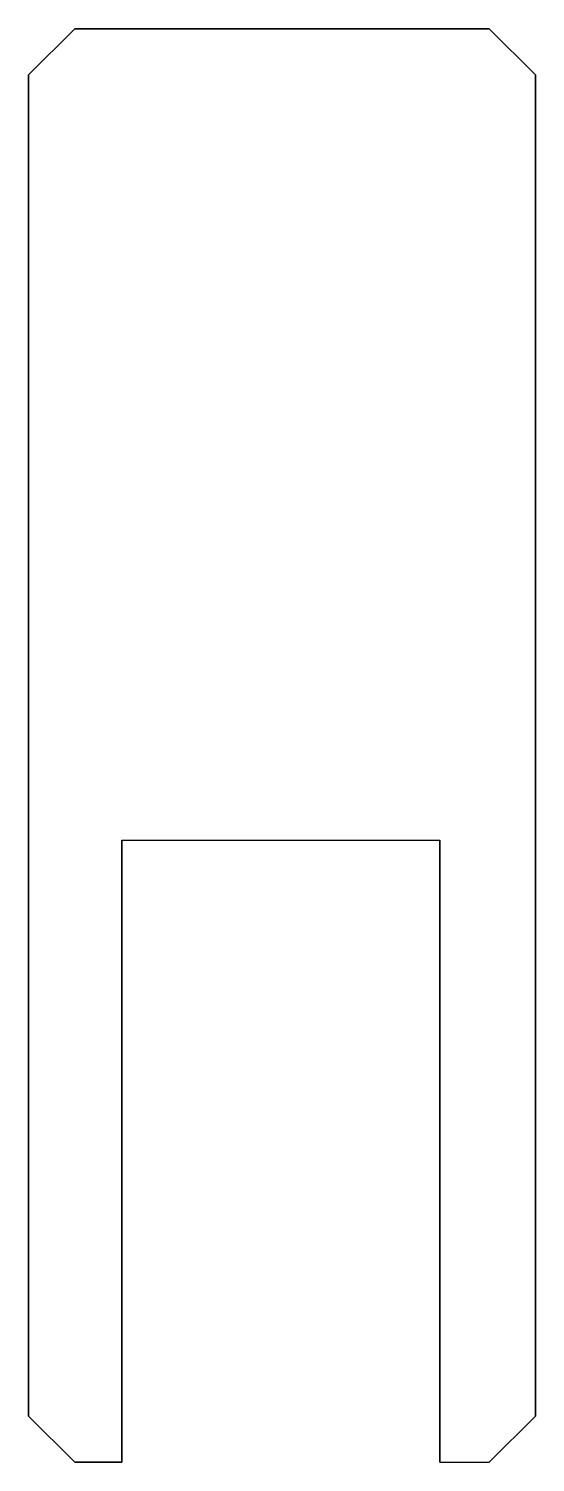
# Model space of a CAD drawing. Header units: millimetres. Extents: x -2 to 9, y -13.5 to 17.6.
import ezdxf

# ---------------------------------------------------------------- set-up
doc = ezdxf.new("R2010")
doc.units = ezdxf.units.MM

msp = doc.modelspace()

# ---------------------------------------------------------------- linework, layer by layer
for p, q in [((-1.025, 17.6), (7.975, 17.6)), ((-2.025, -12.5), (-2.025, 16.6)), ((8.975, 16.6), (8.975, -12.5)), ((0, 0), (0, -13.5)), ((6.9, -13.5), (6.9, 0)), ((8.975, -12.5), (7.975, -13.5)), ((0, -13.5), (-1.025, -13.5))]:
    msp.add_line(p, q)
for points in [[(7.975, 17.6), (-1.025, 17.6), (-2.025, 16.6), (-2.025, -12.5), (-1.025, -13.5), (0, -13.5), (0, 0), (6.9, 0), (6.9, -13.5), (7.975, -13.5), (8.975, -12.5), (8.975, 16.6), (7.975, 17.6), (8.975, 16.6)], [(8.975, 16.6), (8.975, -12.5), (7.975, -13.5)]]:
    msp.add_lwpolyline(points)

doc.saveas('drawing.dxf')
